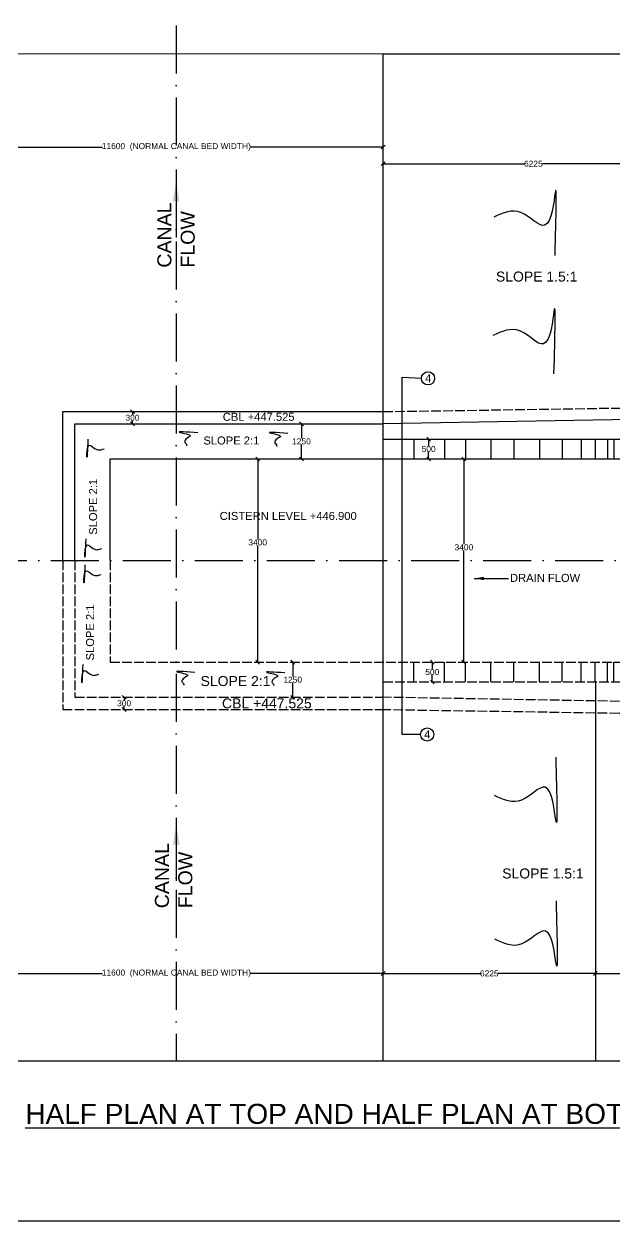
# Model space of a CAD drawing. Header units: millimetres. Extents: x 5124 to 3346086, y 2311 to 45968935.
# Drawn here: x 3281306 to 3296055, y 45924010 to 45953924 of the extents above; entities that cross this region are included whole.
import ezdxf

# ---------------------------------------------------------------- set-up
doc = ezdxf.new("R2010")
doc.units = ezdxf.units.MM
doc.header["$MEASUREMENT"] = 0
doc.linetypes.add('ACAD_ISO02W100', pattern=[15, 12, -3])
doc.linetypes.add('ACAD_ISO10W100', pattern=[18, 12, -3, 0, -3])
for name, color, linetype in [('DIMENSION', 7, 'Continuous'), ('DRAWING', 7, 'Continuous'), ('TEXT', 7, 'Continuous')]:
    doc.layers.add(name, color=color, linetype=linetype)
doc.styles.get("Standard").update_dxf_attribs({"font": 'arial.ttf', "height": 150})
doc.dimstyles.get("Standard").update_dxf_attribs({"dimtxt": 200, "dimasz": 110, "dimexe": 0.18, "dimexo": 0.0625, "dimgap": 0.09, "dimtad": 0, "dimtih": 1, "dimtoh": 1, "dimdec": 0, "dimzin": 0, "dimdsep": 46, "dimtxsty": 'Standard', "dimblk": 'OBLIQUE', "dimcen": 0.09, "dimse1": 1, "dimse2": 1, "dimadec": 0, "dimazin": 0, "dimtfac": 1, "dimtdec": 0, "dimtofl": 0, "dimtmove": 0, "dimatfit": 3, "dimfxl": 1, "dimtolj": 1, "dimtzin": 0, "dimarcsym": 0})

# ---------------------------------------------------------------- blocks, each defined once
blk = doc.blocks.new('_Oblique')
at = {"color": 0, "linetype": 'ByBlock', "lineweight": -2}
blk.add_line((-0.5, -0.5), (0.5, 0.5), dxfattribs=at)
blk = doc.blocks.new('*D77')
at = {"layer": 'Defpoints', "color": 0, "transparency": 16777216}
for p in [(3279946, 45950748), (3290283, 45950849), (3290283, 45950748)]:
    blk.add_point(p, dxfattribs=at)
at = {"layer": 'DIMENSION', "color": 0, "lineweight": -2, "transparency": 16777216}
for p, q in [((3279946, 45950849), (3283266, 45950849)), ((3290283, 45950849), (3286962, 45950849))]:
    blk.add_line(p, q, dxfattribs=at)
at = {"layer": 'DIMENSION', "color": 0, "lineweight": -2, "transparency": 16777216, "xscale": 95, "yscale": 95, "zscale": 95, "rotation": 180}
blk.add_blockref('_Oblique', (3279946, 45950849), dxfattribs=at)
at = {"layer": 'DIMENSION', "color": 0, "lineweight": -2, "transparency": 16777216, "xscale": 95, "yscale": 95, "zscale": 95}
blk.add_blockref('_Oblique', (3290283, 45950849), dxfattribs=at)
at = {"layer": 'DIMENSION', "color": 0, "transparency": 16777216, "insert": (3285114, 45950849), "char_height": 150, "attachment_point": 5}
blk.add_mtext('\\A1;11600  (NORMAL CANAL BED WIDTH)', dxfattribs=at)
blk = doc.blocks.new('*D78')
at = {"layer": 'Defpoints', "color": 0, "transparency": 16777216}
for p in [(3290283, 45950432), (3297794, 45950432), (3297794, 45950432)]:
    blk.add_point(p, dxfattribs=at)
at = {"layer": 'DIMENSION', "color": 0, "lineweight": -2, "transparency": 16777216}
for p, q in [((3290283, 45950432), (3293813, 45950432)), ((3297794, 45950432), (3294263, 45950432))]:
    blk.add_line(p, q, dxfattribs=at)
at = {"layer": 'DIMENSION', "color": 0, "lineweight": -2, "transparency": 16777216, "xscale": 95, "yscale": 95, "zscale": 95, "rotation": 180}
blk.add_blockref('_Oblique', (3290283, 45950432), dxfattribs=at)
at = {"layer": 'DIMENSION', "color": 0, "lineweight": -2, "transparency": 16777216, "xscale": 95, "yscale": 95, "zscale": 95}
blk.add_blockref('_Oblique', (3297794, 45950432), dxfattribs=at)
at = {"layer": 'DIMENSION', "color": 0, "transparency": 16777216, "insert": (3294038, 45950432), "char_height": 150, "attachment_point": 5}
blk.add_mtext('\\A1;6225', dxfattribs=at)
blk = doc.blocks.new('*D80')
at = {"layer": 'Defpoints', "color": 0, "transparency": 16777216}
for p in [(3284019, 45944236), (3284019, 45944236), (3284019, 45943931)]:
    blk.add_point(p, dxfattribs=at)
at = {"layer": 'DIMENSION', "color": 0, "lineweight": -2, "transparency": 16777216}
for p, q in [((3284019, 45944236), (3284019, 45944160)), ((3284019, 45943931), (3284019, 45944007))]:
    blk.add_line(p, q, dxfattribs=at)
at = {"layer": 'DIMENSION', "color": 0, "lineweight": -2, "transparency": 16777216, "xscale": 95, "yscale": 95, "zscale": 95}
for p, rotation in [((3284019, 45944236), 90), ((3284019, 45943931), 270)]:
    blk.add_blockref('_Oblique', p, dxfattribs=dict(at, rotation=rotation))
at = {"layer": 'DIMENSION', "color": 0, "transparency": 16777216, "insert": (3284019, 45944083), "char_height": 150, "attachment_point": 5}
blk.add_mtext('\\A1;300', dxfattribs=at)
blk = doc.blocks.new('*D81')
at = {"layer": 'Defpoints', "color": 0, "transparency": 16777216}
for p in [(3287090, 45943055), (3287090, 45937975), (3287148, 45937975)]:
    blk.add_point(p, dxfattribs=at)
at = {"layer": 'DIMENSION', "color": 0, "lineweight": -2, "transparency": 16777216}
for p, q in [((3287148, 45943055), (3287148, 45941044)), ((3287148, 45937975), (3287148, 45940891))]:
    blk.add_line(p, q, dxfattribs=at)
at = {"layer": 'DIMENSION', "color": 0, "lineweight": -2, "transparency": 16777216, "xscale": 95, "yscale": 95, "zscale": 95}
for p, rotation in [((3287148, 45943055), 90), ((3287148, 45937975), 270)]:
    blk.add_blockref('_Oblique', p, dxfattribs=dict(at, rotation=rotation))
at = {"layer": 'DIMENSION', "color": 0, "transparency": 16777216, "insert": (3287148, 45940968), "char_height": 150, "attachment_point": 5}
blk.add_mtext('\\A1;3400', dxfattribs=at)
blk = doc.blocks.new('*D82')
at = {"layer": 'Defpoints', "color": 0, "transparency": 16777216}
for p in [(3288024, 45937975), (3288024, 45937975), (3288024, 45937099)]:
    blk.add_point(p, dxfattribs=at)
at = {"layer": 'TEXT', "color": 0, "lineweight": -2, "transparency": 16777216}
for p, q in [((3288024, 45937975), (3288024, 45937614)), ((3288024, 45937099), (3288024, 45937460))]:
    blk.add_line(p, q, dxfattribs=at)
at = {"layer": 'TEXT', "color": 0, "lineweight": -2, "transparency": 16777216, "xscale": 95, "yscale": 95, "zscale": 95}
for p, rotation in [((3288024, 45937975), 90), ((3288024, 45937099), 270)]:
    blk.add_blockref('_Oblique', p, dxfattribs=dict(at, rotation=rotation))
at = {"layer": 'TEXT', "color": 0, "transparency": 16777216, "insert": (3288024, 45937537), "char_height": 150, "attachment_point": 5}
blk.add_mtext('\\A1;1250', dxfattribs=at)
blk = doc.blocks.new('*D83')
at = {"layer": 'Defpoints', "color": 0, "transparency": 16777216}
for p in [(3283810, 45937099), (3283810, 45937099), (3283810, 45936794)]:
    blk.add_point(p, dxfattribs=at)
at = {"layer": 'DIMENSION', "color": 0, "lineweight": -2, "transparency": 16777216}
for p, q in [((3283810, 45937099), (3283810, 45937023)), ((3283810, 45936794), (3283810, 45936870))]:
    blk.add_line(p, q, dxfattribs=at)
at = {"layer": 'DIMENSION', "color": 0, "lineweight": -2, "transparency": 16777216, "xscale": 95, "yscale": 95, "zscale": 95}
for p, rotation in [((3283810, 45937099), 90), ((3283810, 45936794), 270)]:
    blk.add_blockref('_Oblique', p, dxfattribs=dict(at, rotation=rotation))
at = {"layer": 'DIMENSION', "color": 0, "transparency": 16777216, "insert": (3283810, 45936947), "char_height": 150, "attachment_point": 5}
blk.add_mtext('\\A1;300', dxfattribs=at)
blk = doc.blocks.new('*D84')
at = {"layer": 'Defpoints', "color": 0, "transparency": 16777216}
for p in [(3291511, 45937975), (3291700, 45937975), (3291758, 45937480)]:
    blk.add_point(p, dxfattribs=at)
at = {"layer": 'DIMENSION', "color": 0, "lineweight": -2, "transparency": 16777216}
for p, q in [((3291511, 45937975), (3291511, 45937804)), ((3291511, 45937480), (3291511, 45937651))]:
    blk.add_line(p, q, dxfattribs=at)
at = {"layer": 'DIMENSION', "color": 0, "lineweight": -2, "transparency": 16777216, "xscale": 95, "yscale": 95, "zscale": 95}
for p, rotation in [((3291511, 45937975), 90), ((3291511, 45937480), 270)]:
    blk.add_blockref('_Oblique', p, dxfattribs=dict(at, rotation=rotation))
at = {"layer": 'DIMENSION', "color": 0, "transparency": 16777216, "insert": (3291511, 45937728), "char_height": 150, "attachment_point": 5}
blk.add_mtext('\\A1;500', dxfattribs=at)
blk = doc.blocks.new('*D85')
at = {"layer": 'Defpoints', "color": 0, "transparency": 16777216}
for p in [(3292145, 45943055), (3292302, 45943055), (3292145, 45937975)]:
    blk.add_point(p, dxfattribs=at)
at = {"layer": 'DIMENSION', "color": 0, "lineweight": -2, "transparency": 16777216}
for p, q in [((3292302, 45943055), (3292302, 45940922)), ((3292302, 45937975), (3292302, 45940769))]:
    blk.add_line(p, q, dxfattribs=at)
at = {"layer": 'DIMENSION', "color": 0, "lineweight": -2, "transparency": 16777216, "xscale": 95, "yscale": 95, "zscale": 95}
for p, rotation in [((3292302, 45943055), 90), ((3292302, 45937975), 270)]:
    blk.add_blockref('_Oblique', p, dxfattribs=dict(at, rotation=rotation))
at = {"layer": 'DIMENSION', "color": 0, "transparency": 16777216, "insert": (3292302, 45940845), "char_height": 150, "attachment_point": 5}
blk.add_mtext('\\A1;3400', dxfattribs=at)
blk = doc.blocks.new('*D86')
at = {"layer": 'Defpoints', "color": 0, "transparency": 16777216}
for p in [(3291421, 45943550), (3291421, 45943550), (3291421, 45943055)]:
    blk.add_point(p, dxfattribs=at)
at = {"layer": 'DIMENSION', "color": 0, "lineweight": -2, "transparency": 16777216}
for p, q in [((3291421, 45943550), (3291421, 45943379)), ((3291421, 45943055), (3291421, 45943226))]:
    blk.add_line(p, q, dxfattribs=at)
at = {"layer": 'DIMENSION', "color": 0, "lineweight": -2, "transparency": 16777216, "xscale": 95, "yscale": 95, "zscale": 95}
for p, rotation in [((3291421, 45943550), 90), ((3291421, 45943055), 270)]:
    blk.add_blockref('_Oblique', p, dxfattribs=dict(at, rotation=rotation))
at = {"layer": 'DIMENSION', "color": 0, "transparency": 16777216, "insert": (3291421, 45943303), "char_height": 150, "attachment_point": 5}
blk.add_mtext('\\A1;500', dxfattribs=at)
blk = doc.blocks.new('*D109')
at = {"layer": 'Defpoints', "color": 0, "transparency": 16777216}
for p in [(3288243, 45943931), (3288243, 45943055), (3288243, 45943055)]:
    blk.add_point(p, dxfattribs=at)
at = {"layer": 'DIMENSION', "color": 0, "lineweight": -2, "transparency": 16777216}
for p, q in [((3288243, 45943931), (3288243, 45943570)), ((3288243, 45943055), (3288243, 45943416))]:
    blk.add_line(p, q, dxfattribs=at)
at = {"layer": 'DIMENSION', "color": 0, "lineweight": -2, "transparency": 16777216, "xscale": 95, "yscale": 95, "zscale": 95}
for p, rotation in [((3288243, 45943931), 90), ((3288243, 45943055), 270)]:
    blk.add_blockref('_Oblique', p, dxfattribs=dict(at, rotation=rotation))
at = {"layer": 'DIMENSION', "color": 0, "transparency": 16777216, "insert": (3288243, 45943493), "char_height": 150, "attachment_point": 5}
blk.add_mtext('\\A1;1250', dxfattribs=at)
blk = doc.blocks.new('*D117')
at = {"layer": 'Defpoints', "color": 0, "transparency": 16777216}
for p in [(3279946, 45930513), (3290283, 45930513), (3290283, 45930197)]:
    blk.add_point(p, dxfattribs=at)
at = {"layer": 'DIMENSION', "color": 0, "lineweight": -2, "transparency": 16777216}
for p, q in [((3279946, 45930197), (3283267, 45930197)), ((3290283, 45930197), (3286963, 45930197))]:
    blk.add_line(p, q, dxfattribs=at)
at = {"layer": 'DIMENSION', "color": 0, "lineweight": -2, "transparency": 16777216, "xscale": 95, "yscale": 95, "zscale": 95, "rotation": 180}
blk.add_blockref('_Oblique', (3279946, 45930197), dxfattribs=at)
at = {"layer": 'DIMENSION', "color": 0, "lineweight": -2, "transparency": 16777216, "xscale": 95, "yscale": 95, "zscale": 95}
blk.add_blockref('_Oblique', (3290283, 45930197), dxfattribs=at)
at = {"layer": 'DIMENSION', "color": 0, "transparency": 16777216, "insert": (3285115, 45930197), "char_height": 150, "attachment_point": 5}
blk.add_mtext('\\A1;11600  (NORMAL CANAL BED WIDTH)', dxfattribs=at)
blk = doc.blocks.new('*D118')
at = {"layer": 'Defpoints', "color": 0, "transparency": 16777216}
for p in [(3290283, 45930197), (3295588, 45930197), (3295588, 45930197)]:
    blk.add_point(p, dxfattribs=at)
at = {"layer": 'DIMENSION', "color": 0, "lineweight": -2, "transparency": 16777216}
for p, q in [((3290283, 45930197), (3292711, 45930197)), ((3295588, 45930197), (3293161, 45930197))]:
    blk.add_line(p, q, dxfattribs=at)
at = {"layer": 'DIMENSION', "color": 0, "lineweight": -2, "transparency": 16777216, "xscale": 95, "yscale": 95, "zscale": 95, "rotation": 180}
blk.add_blockref('_Oblique', (3290283, 45930197), dxfattribs=at)
at = {"layer": 'DIMENSION', "color": 0, "lineweight": -2, "transparency": 16777216, "xscale": 95, "yscale": 95, "zscale": 95}
blk.add_blockref('_Oblique', (3295588, 45930197), dxfattribs=at)
at = {"layer": 'DIMENSION', "color": 0, "transparency": 16777216, "insert": (3292936, 45930197), "char_height": 150, "attachment_point": 5}
blk.add_mtext('\\A1;6225', dxfattribs=at)
blk = doc.blocks.new('*D119')
at = {"layer": 'Defpoints', "color": 0, "transparency": 16777216}
for p in [(3295588, 45930197), (3301549, 45930197), (3301549, 45930197)]:
    blk.add_point(p, dxfattribs=at)
at = {"layer": 'DIMENSION', "color": 0, "lineweight": -2, "transparency": 16777216}
for p, q in [((3295588, 45930197), (3298345, 45930197)), ((3301549, 45930197), (3298793, 45930197))]:
    blk.add_line(p, q, dxfattribs=at)
at = {"layer": 'DIMENSION', "color": 0, "lineweight": -2, "transparency": 16777216, "xscale": 95, "yscale": 95, "zscale": 95, "rotation": 180}
blk.add_blockref('_Oblique', (3295588, 45930197), dxfattribs=at)
at = {"layer": 'DIMENSION', "color": 0, "lineweight": -2, "transparency": 16777216, "xscale": 95, "yscale": 95, "zscale": 95}
blk.add_blockref('_Oblique', (3301549, 45930197), dxfattribs=at)
at = {"layer": 'DIMENSION', "color": 0, "transparency": 16777216, "insert": (3298569, 45930197), "char_height": 150, "attachment_point": 5}
blk.add_mtext('\\A1;5000', dxfattribs=at)

msp = doc.modelspace()

# ---------------------------------------------------------------- linework, layer by layer
at = {"layer": 'DIMENSION'}
msp.add_lwpolyline([(3291218.7, 45936168.6), (3290761.4, 45936168.6), (3290761.4, 45945096.3), (3291241.3, 45945074.5)], dxfattribs=at)
for centre in [(3291405.5, 45945067), (3291383.1, 45936168.6)]:
    msp.add_circle(centre, 164.4, dxfattribs=at)
for points in [[(3285649.7, 45943707.7), (3285207.1, 45943718.5), (3285468.3, 45943627.9), (3285352.2, 45943544.6), (3285330.5, 45943461.2), (3285366.7, 45943425), (3285366.7, 45943381.5)], [(3287899.7, 45943693.2), (3287457.1, 45943704), (3287718.3, 45943613.4), (3287602.2, 45943530.1), (3287580.4, 45943446.8), (3287616.7, 45943410.5), (3287616.7, 45943367)], [(3282903.1, 45943548.7), (3282880.8, 45943111.1), (3282940.1, 45943396.9), (3283148.9, 45943281), (3283249.5, 45943291.3), (3283308.8, 45943309.4)], [(3282850.9, 45941056.8), (3282828.6, 45940619.2), (3282887.9, 45940905), (3283096.7, 45940789.1), (3283197.3, 45940799.4), (3283256.6, 45940817.5)], [(3282827.9, 45940409.3), (3282805.7, 45939971.7), (3282865, 45940257.5), (3283073.8, 45940141.6), (3283174.3, 45940151.9), (3283233.6, 45940170)], [(3282775.7, 45937917.4), (3282753.5, 45937479.8), (3282812.8, 45937765.6), (3283021.6, 45937649.8), (3283122.1, 45937660.1), (3283181.4, 45937678.1)], [(3285579.5, 45937721.3), (3285136.9, 45937732.2), (3285398.1, 45937641.6), (3285282, 45937558.3), (3285260.2, 45937474.9), (3285296.5, 45937438.7), (3285296.5, 45937395.2)]]:
    msp.add_spline(points, degree=3, dxfattribs=at)
at = {"layer": 'DRAWING'}
msp.add_lwpolyline([(3264109.7, 45968935), (3345870.9, 45968935), (3345870.9, 45924009.6), (3264109.7, 45924009.6)], close=True, dxfattribs=at)
at = {"layer": 'DRAWING', "linetype": 'ACAD_ISO10W100', "ltscale": 100}
for points in [[(3285114.4, 45953889), (3285114.4, 45928005)], [(3265779.2, 45940515), (3311922.8, 45940515), (3311922.8, 45942128.8)]]:
    msp.add_lwpolyline(points, dxfattribs=at)
at = {"layer": 'DRAWING'}
for points in [[(3290282.7, 45953181.5), (3312823.9, 45953181.5), (3312823.9, 45928005), (3264670.7, 45928005), (3264670.7, 45953189.9), (3290282.7, 45953181.5)], [(3290282.7, 45928005), (3290282.7, 45953181.5)], [(3290282.7, 45943549.6), (3301779.4, 45943549.6), (3301779.4, 45945098.9), (3301279.8, 45945098.9), (3301279.8, 45944038.8), (3296489.4, 45944038.8), (3290282.7, 45943930.7)], [(3282275.1, 45940515), (3282275.1, 45944236.2), (3290282.7, 45944236.2)], [(3282580.6, 45940515), (3282580.6, 45943930.7), (3290282.7, 45943930.7)], [(3291047.5, 45943549.6), (3291047.5, 45943055.5)], [(3291817.7, 45943549.6), (3291817.7, 45943055.5)], [(3292345.8, 45943549.6), (3292345.8, 45943055.5)], [(3292976.4, 45943549.6), (3292976.4, 45943055.5)], [(3293546.3, 45943549.6), (3293546.3, 45943055.5)], [(3294193.8, 45943549.6), (3294193.8, 45943055.5)], [(3294756.1, 45943549.6), (3294756.1, 45943055.5)], [(3295234.8, 45943549.6), (3295234.8, 45943055.5)], [(3295584.3, 45943549.6), (3295584.3, 45943055.5)], [(3295888.2, 45943549.6), (3295888.2, 45943055.5)], [(3296053, 45943549.6), (3296053, 45943055.5)], [(3283458.8, 45940515), (3283458.8, 45943055.5), (3302255.3, 45943055.5), (3302255.3, 45940515)], [(3291817.7, 45937480.5), (3291817.7, 45937974.6)], [(3292345.8, 45937480.5), (3292345.8, 45937974.6)], [(3292976.4, 45937480.5), (3292976.4, 45937974.6)], [(3293546.3, 45937480.5), (3293546.3, 45937974.6)], [(3294193.8, 45937480.5), (3294193.8, 45937974.6)], [(3294756.1, 45937480.5), (3294756.1, 45937974.6)], [(3295234.8, 45937480.5), (3295234.8, 45937974.6)], [(3295584.3, 45937480.5), (3295584.3, 45937974.6)], [(3295888.2, 45937480.5), (3295888.2, 45937974.6)], [(3296053, 45937480.5), (3296053, 45937974.6)], [(3295588.4, 45937480.5), (3295588.4, 45928005)]]:
    msp.add_lwpolyline(points, dxfattribs=at)
at = {"layer": 'DRAWING', "linetype": 'ACAD_ISO02W100', "ltscale": 20}
for points in [[(3290282.7, 45944236.2), (3296183.1, 45944327), (3300963.9, 45944327), (3300963.9, 45945439.2), (3302568.6, 45945439.2), (3302568.6, 45944518)], [(3282275.1, 45940515), (3282275.1, 45936793.9), (3290282.7, 45936793.9)], [(3282580.6, 45940515), (3282580.6, 45937099.4), (3290282.7, 45937099.4)], [(3283458.8, 45940515), (3283458.8, 45937974.6), (3302255.3, 45937974.6), (3302255.3, 45940515)], [(3290282.7, 45937480.5), (3301779.4, 45937480.5), (3301779.4, 45935931.2), (3301279.8, 45935931.2), (3301279.8, 45936991.3), (3296489.4, 45936991.3), (3290282.7, 45937099.4)], [(3290239.8, 45936793.9), (3296183.1, 45936703.1), (3300963.9, 45936703.1), (3300963.9, 45935590.9), (3302568.6, 45935590.9), (3302568.6, 45936512.1)]]:
    msp.add_lwpolyline(points, dxfattribs=at)
at = {"layer": 'DRAWING'}
for points in [[(3294553.4, 45945179.7), (3294553.4, 45946742.7), (3294291.5, 45945932), (3293699.4, 45946254.1), (3293024.1, 45946135.8)], [(3294597.2, 45935601.1), (3294597.2, 45934038.1), (3294335.4, 45934848.9), (3293743.3, 45934526.7), (3293068, 45934645)], [(3294604.9, 45932008.4), (3294604.9, 45930445.4), (3294343, 45931256.1), (3293750.9, 45930934), (3293075.7, 45931052.3)]]:
    msp.add_spline(points, degree=3, dxfattribs=at)
at = {"layer": 'TEXT'}
msp.add_lwpolyline([(3291047.5, 45937480.5), (3291047.5, 45937974.6)], dxfattribs=at)
for points in [[(3294581.4, 45948140.2), (3294581.4, 45949703.1), (3294319.5, 45948892.4), (3293727.4, 45949214.6), (3293052.2, 45949096.3)], [(3287829.4, 45937706.8), (3287386.8, 45937717.7), (3287648.1, 45937627.1), (3287532, 45937543.8), (3287510.2, 45937460.4), (3287546.5, 45937424.2), (3287546.5, 45937380.7)]]:
    msp.add_spline(points, degree=3, dxfattribs=at)

# ---------------------------------------------------------------- texts
at = {"layer": 'TEXT', "color": 7}
msp.add_text('%%UHALF PLAN AT TOP AND HALF PLAN AT BOTTOM', height=501.297, dxfattribs=at).set_placement((3281340.3, 45926437.6))
at = {"layer": 'TEXT', "width": 1904.27, "attachment_point": 1, "rotation": 90}
for s, insert, char_height in [('CANAL FLOW', (3284640.2, 45947834.1), 350), ('SLOPE 2:1', (3282933.6, 45941158.9), 200), ('SLOPE 2:1', (3282858.5, 45938019.5), 200), ('CANAL FLOW', (3284579.6, 45931826.4), 350)]:
    msp.add_mtext(s, dxfattribs=dict(at, insert=insert, char_height=char_height))
at = {"layer": 'TEXT', "attachment_point": 1}
for s, insert, char_height, width in [('SLOPE 1.5:1', (3293102.2, 45947736.5), 250, 2756.689), ('4', (3291332.1, 45945170), 200, 4502.224), ('CBL +447.525', (3286275.9, 45944206.7), 200, 1904.27), ('SLOPE 2:1', (3285791.1, 45943615.2), 200, 1904.27), ('CISTERN LEVEL +446.900', (3286198.9, 45941730.4), 200, 4502.224), ('DRAIN FLOW', (3293454.3, 45940182.4), 200, 4502.224), ('SLOPE 2:1', (3285720.9, 45937628.9), 250, 2756.689), ('CBL +447.525', (3286256.1, 45937071.5), 250, 2756.689), ('4', (3291309.6, 45936271.5), 200, 4502.224), ('SLOPE 1.5:1', (3293259.1, 45932820.1), 250, 2756.689)]:
    msp.add_mtext(s, dxfattribs=dict(at, insert=insert, char_height=char_height, width=width))

# ---------------------------------------------------------------- dimensions: what is measured, and where the dimension line sits
at = {"layer": 'DIMENSION'}
dim = msp.add_linear_dim(base=(3290282.7, 45950848.8), p1=(3279946.4, 45950748.2), p2=(3290282.7, 45950748.2), text='11600  (NORMAL CANAL BED WIDTH)', dimstyle='Standard', override={"dimtxt": 150, "dimasz": 95, "dimarcsym": 1}, dxfattribs=at)
dim.commit()
dim.dimension.update_dxf_attribs({"geometry": '*D77', "text_midpoint": (3285114.4, 45950848.8), "dimtype": 160})
for base, p1, p2, text, picture, middle in [((3297794.1, 45950432.5), (3290282.7, 45950432.5), (3297794.1, 45950432.5), '6225', '*D78', (3294038.4, 45950432.5)), ((3290282.7, 45930196.8), (3279946.4, 45930512.5), (3290282.7, 45930512.5), '11600  (NORMAL CANAL BED WIDTH)', '*D117', (3285114.6, 45930196.8)), ((3295588.4, 45930196.8), (3290282.7, 45930196.8), (3295588.4, 45930196.8), '6225', '*D118', (3292935.6, 45930196.8)), ((3301549.4, 45930196.8), (3295588.4, 45930196.8), (3301549.4, 45930196.8), '5000', '*D119', (3298568.9, 45930196.8))]:
    dim = msp.add_linear_dim(base=base, p1=p1, p2=p2, text=text, dimstyle='Standard', override={"dimtxt": 150, "dimasz": 95, "dimarcsym": 1}, dxfattribs=at)
    dim.commit()
    dim.dimension.update_dxf_attribs({"geometry": picture, "text_midpoint": middle})
for base, p1, p2, text, picture, middle in [((3284019.1, 45944236.2), (3284019.1, 45943930.7), (3284019.1, 45944236.2), '300', '*D80', (3284019.1, 45944083.4)), ((3288243.2, 45943055.5), (3288243.2, 45943930.7), (3288243.2, 45943055.5), '1250', '*D109', (3288243.2, 45943493.1)), ((3291421.3, 45943549.6), (3291421.3, 45943055.5), (3291421.3, 45943549.6), '500', '*D86', (3291421.3, 45943302.5)), ((3291511, 45937974.6), (3291758.4, 45937480.5), (3291700.3, 45937974.6), '500', '*D84', (3291511, 45937727.5)), ((3283810.2, 45937099.4), (3283810.2, 45936793.9), (3283810.2, 45937099.4), '300', '*D83', (3283810.2, 45936946.7))]:
    dim = msp.add_linear_dim(base=base, p1=p1, p2=p2, angle=90, text=text, dimstyle='Standard', override={"dimtxt": 150, "dimasz": 95, "dimarcsym": 1}, dxfattribs=at)
    dim.commit()
    dim.dimension.update_dxf_attribs({"geometry": picture, "text_midpoint": middle})
for base, p1, p2, picture, middle in [((3287148.4, 45937974.6), (3287089.9, 45943055.5), (3287089.9, 45937974.6), '*D81', (3287148.4, 45940967.7)), ((3292302.3, 45943055.5), (3292145, 45937974.6), (3292145, 45943055.5), '*D85', (3292302.3, 45940845.2))]:
    dim = msp.add_linear_dim(base=base, p1=p1, p2=p2, angle=90, text='3400', dimstyle='Standard', override={"dimtxt": 150, "dimasz": 95, "dimarcsym": 1}, dxfattribs=at)
    dim.commit()
    dim.dimension.update_dxf_attribs({"geometry": picture, "text_midpoint": middle, "dimtype": 160})
at = {"layer": 'TEXT'}
dim = msp.add_linear_dim(base=(3288023.5, 45937974.6), p1=(3288023.5, 45937099.4), p2=(3288023.5, 45937974.6), angle=90, text='1250', dimstyle='Standard', override={"dimtxt": 150, "dimasz": 95, "dimarcsym": 1}, dxfattribs=at)
dim.commit()
dim.dimension.update_dxf_attribs({"geometry": '*D82', "text_midpoint": (3288023.5, 45937537)})

# ---------------------------------------------------------------- leaders
at = {"layer": 'DIMENSION'}
for points, override in [([(3285108, 45949995.4), (3285108, 45948591.5)], {"dimtxt": 150, "dimasz": 500, "dimgap": 0.09, "dimtad": 0, "dimarcsym": 1}), ([(3292557.7, 45940067.3), (3293418.6, 45940067.3)], {"dimtxt": 150, "dimasz": 250, "dimgap": 0.09, "dimtad": 0, "dimarcsym": 1}), ([(3285114.4, 45933916.3), (3285114.4, 45932512.3)], {"dimtxt": 150, "dimasz": 500, "dimgap": 0.09, "dimtad": 0, "dimarcsym": 1})]:
    msp.add_leader(points, dimstyle='Standard', override=override, dxfattribs=at)

doc.saveas('drawing.dxf')
